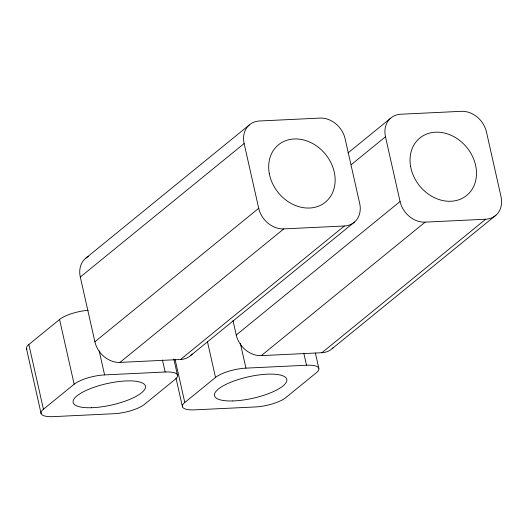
<?xml version="1.0" encoding="UTF-8"?>
<svg xmlns="http://www.w3.org/2000/svg" width="528" height="528" viewBox="0 0 528 528"><rect width="100%" height="100%" fill="white"/><g stroke="black" fill="none" stroke-linecap="round" stroke-linejoin="round"><path stroke-width="0.79" d="M85.371 258.535L249.203 125.037M80.302 277.035L244.127 143.543A23.159 19.021 50.8 0 1 259.459 120.991L320.041 118.094A23.159 19.021 50.8 0 1 345.094 138.706L359.687 203.452A23.159 19.021 50.8 0 1 344.355 225.997L180.53 359.489L119.948 362.393A23.159 19.021 50.8 0 1 94.888 341.781L80.302 277.035A23.159 19.021 50.8 0 1 88.539 256.357M26.908 349.549A23.159 6.851 -12.7 0 1 28.849 344.507L59.565 319.473A23.159 6.851 -12.7 0 1 88.143 310.286M94.888 341.781L258.72 208.283L244.127 143.543M348.011 152.935L390.555 118.272M43.435 409.246L74.158 384.219A23.159 6.851 -12.7 0 1 104.59 374.906L165.172 372.002A23.159 6.851 -12.7 0 1 175.124 379.381L144.408 404.415A23.159 6.851 -12.7 0 1 113.975 413.721L53.394 416.625A23.159 6.851 -12.7 0 1 43.435 409.246L28.849 344.507M351.061 164.822L385.48 136.772A23.159 19.021 50.8 0 1 400.811 114.226L461.393 111.322A23.159 19.021 50.8 0 1 486.453 131.934L501.039 196.68A23.159 19.021 50.8 0 1 485.714 219.226L321.882 352.724L261.301 355.621A23.159 19.021 50.8 0 1 236.247 335.009L233 320.621M119.948 362.393L283.774 228.895L344.355 225.997M190.786 355.443L354.611 221.951M236.247 335.009L400.072 201.518L385.48 136.772M184.793 402.481L215.51 377.447A23.159 6.851 -12.7 0 1 245.942 368.135L306.524 365.237A23.159 6.851 -12.7 0 1 316.477 372.616L285.76 397.643A23.159 6.851 -12.7 0 1 255.328 406.956L194.746 409.853A23.159 6.851 -12.7 0 1 184.793 402.481L175.065 359.317M261.301 355.621L425.132 222.13L485.714 219.226M332.138 348.671L495.97 215.18M315.368 353.021L318.793 368.207M303.824 353.245L306.524 365.237M240.359 343.358L245.942 368.135M207.405 341.477L215.51 377.447M173.831 358.987L177.434 374.972M175.996 378.114L182.483 406.883M162.466 360.017L165.172 372.002M99.185 350.929L104.59 374.906M59.565 319.473L74.158 384.219M26.539 348.916L41.125 413.655M283.774 228.895A23.159 19.021 50.8 0 1 258.72 208.283M192.166 354.057A23.159 19.021 50.8 0 1 180.53 359.489M425.132 222.13A23.159 19.021 50.8 0 1 400.072 201.518M333.524 347.285A23.159 19.021 50.8 0 1 321.882 352.724M269.273 173.441A37.052 30.433 50.8 0 0 323.657 203.458A37.052 30.433 50.8 0 0 312.787 143.59A37.052 30.433 50.8 0 0 269.273 173.441M91.417 407.722A37.052 10.956 -12.7 0 0 145.504 386.806A37.052 10.956 -12.7 0 0 90.922 388.417A37.052 10.956 -12.7 0 0 91.417 407.722M410.626 166.67A37.052 30.433 50.8 0 0 465.016 196.687A37.052 30.433 50.8 0 0 454.146 136.818A37.052 30.433 50.8 0 0 410.626 166.67M232.769 400.95A37.052 10.956 -12.7 0 0 286.862 380.041A37.052 10.956 -12.7 0 0 232.274 381.645A37.052 10.956 -12.7 0 0 232.769 400.95"/></g></svg>
